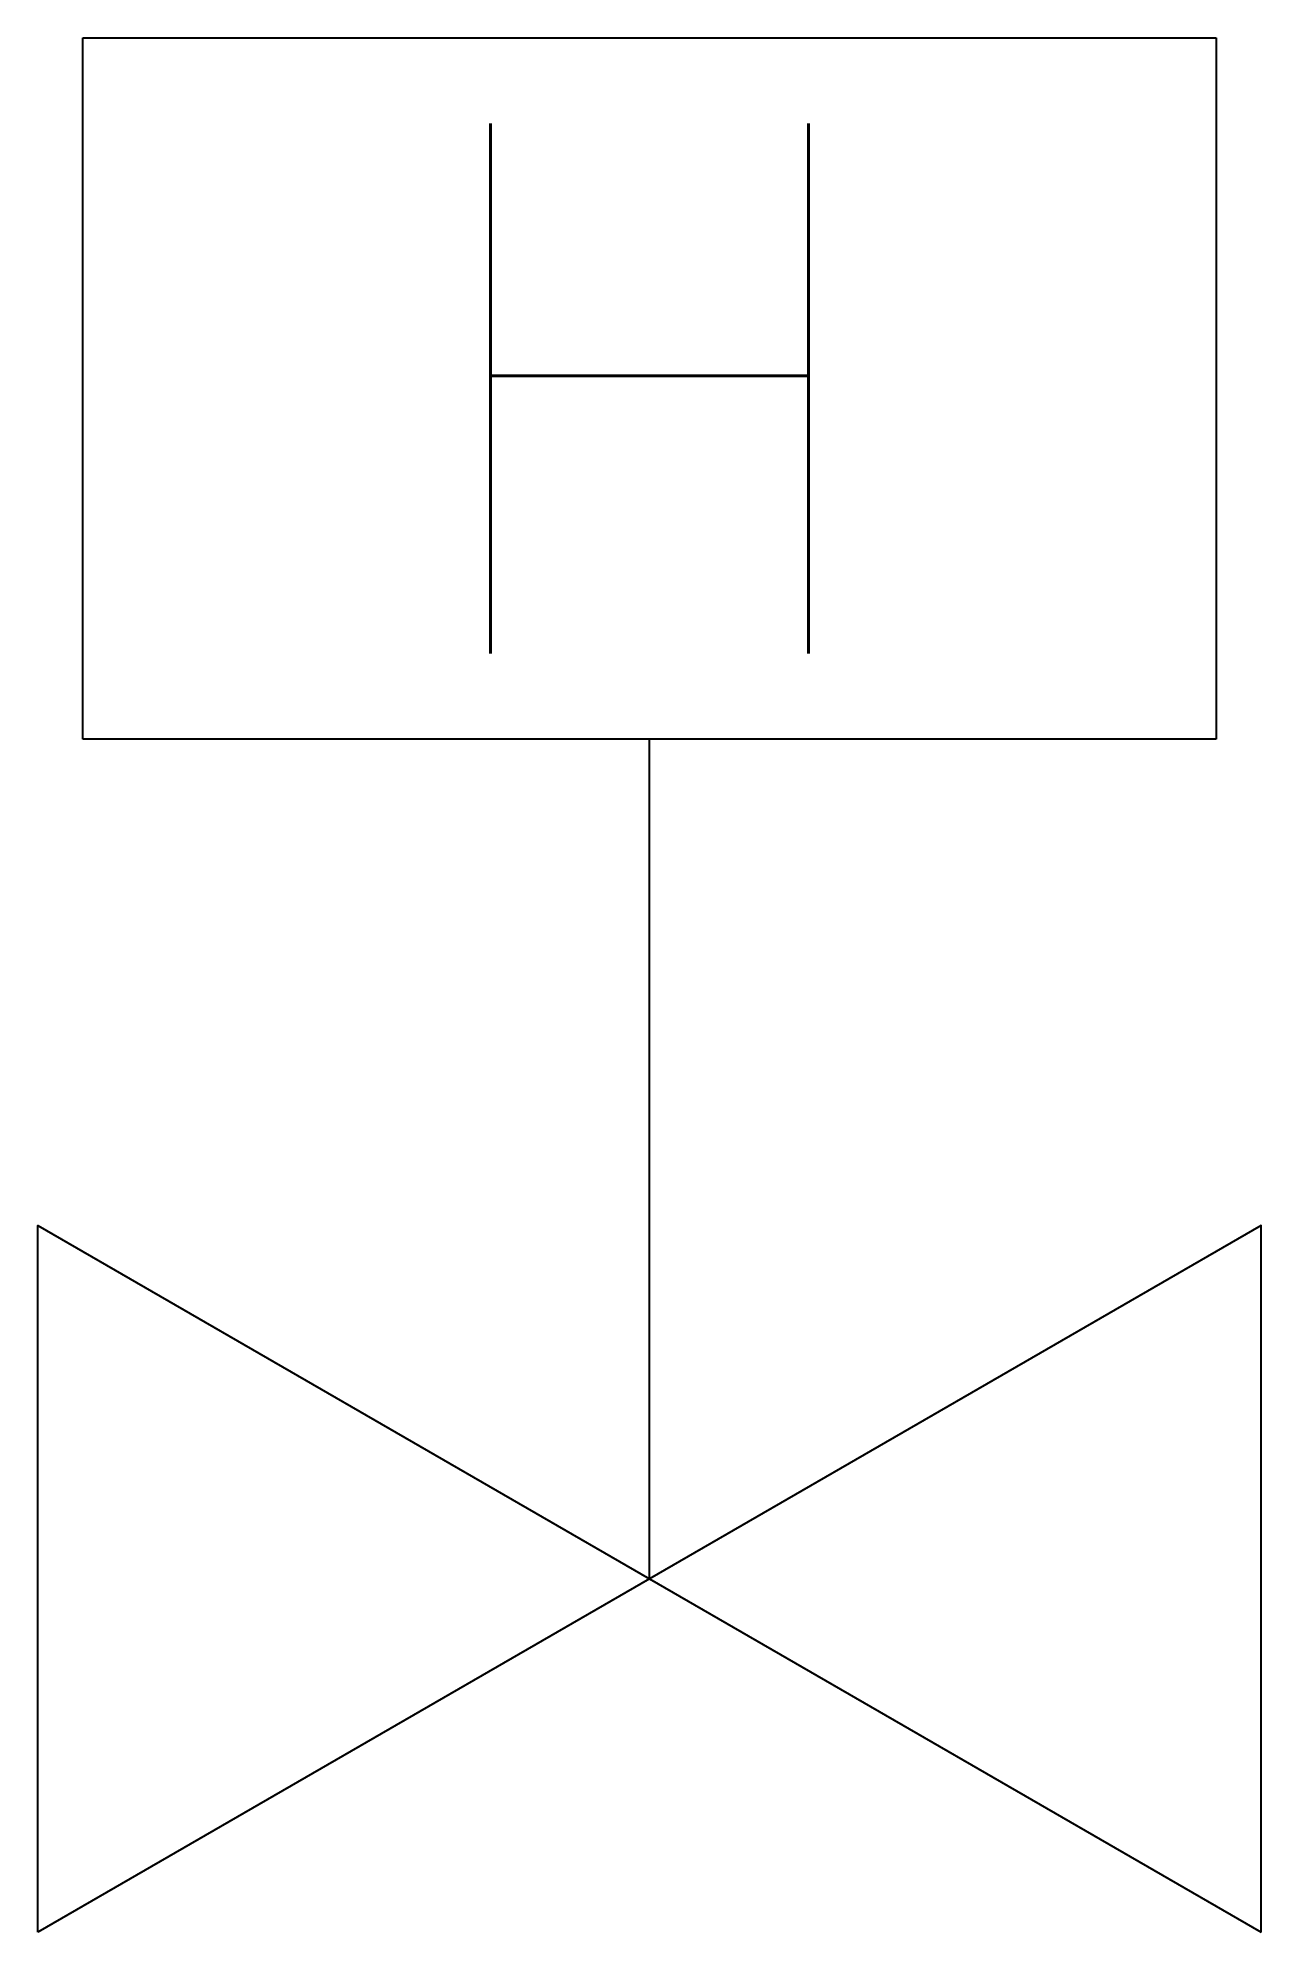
# Model space of a CAD drawing. Header units: millimetres. Extents: x -10129.989 to -10129.729, y 57.87 to 58.272.
import ezdxf
from ezdxf.enums import TextEntityAlignment as Align

# ---------------------------------------------------------------- set-up
doc = ezdxf.new("R2010")
doc.units = ezdxf.units.MM
doc.header["$LTSCALE"] = 10
doc.layers.add('Tub_Válvulas', color=2, linetype='Continuous')
doc.styles.add('R60', font='ROMANS.shx', dxfattribs={"height": 0.075})

msp = doc.modelspace()

# ---------------------------------------------------------------- linework, layer by layer
at = {"layer": 'Tub_Válvulas'}
for p, q in [((-10129.97907, 58.27172), (-10129.7384, 58.27172)), ((-10129.97907, 58.12286), (-10129.97907, 58.27172)), ((-10129.7384, 58.27172), (-10129.7384, 58.12286)), ((-10129.7384, 58.12286), (-10129.97907, 58.12286)), ((-10129.85873, 57.94459), (-10129.85873, 58.12286))]:
    msp.add_line(p, q, dxfattribs=at)
for points in [[(-10129.98864, 57.86959), (-10129.98864, 58.01959), (-10129.85873, 57.94459)], [(-10129.72883, 57.86959), (-10129.72883, 58.01959), (-10129.85873, 57.94459)]]:
    msp.add_lwpolyline(points, close=True, dxfattribs=at)

# ---------------------------------------------------------------- texts
at = {"layer": 'Tub_Válvulas', "style": 'R60'}
msp.add_text('H', height=0.1125, dxfattribs=at).set_placement((-10129.85873, 58.19729), align=Align.MIDDLE_CENTER)

doc.saveas('drawing.dxf')
